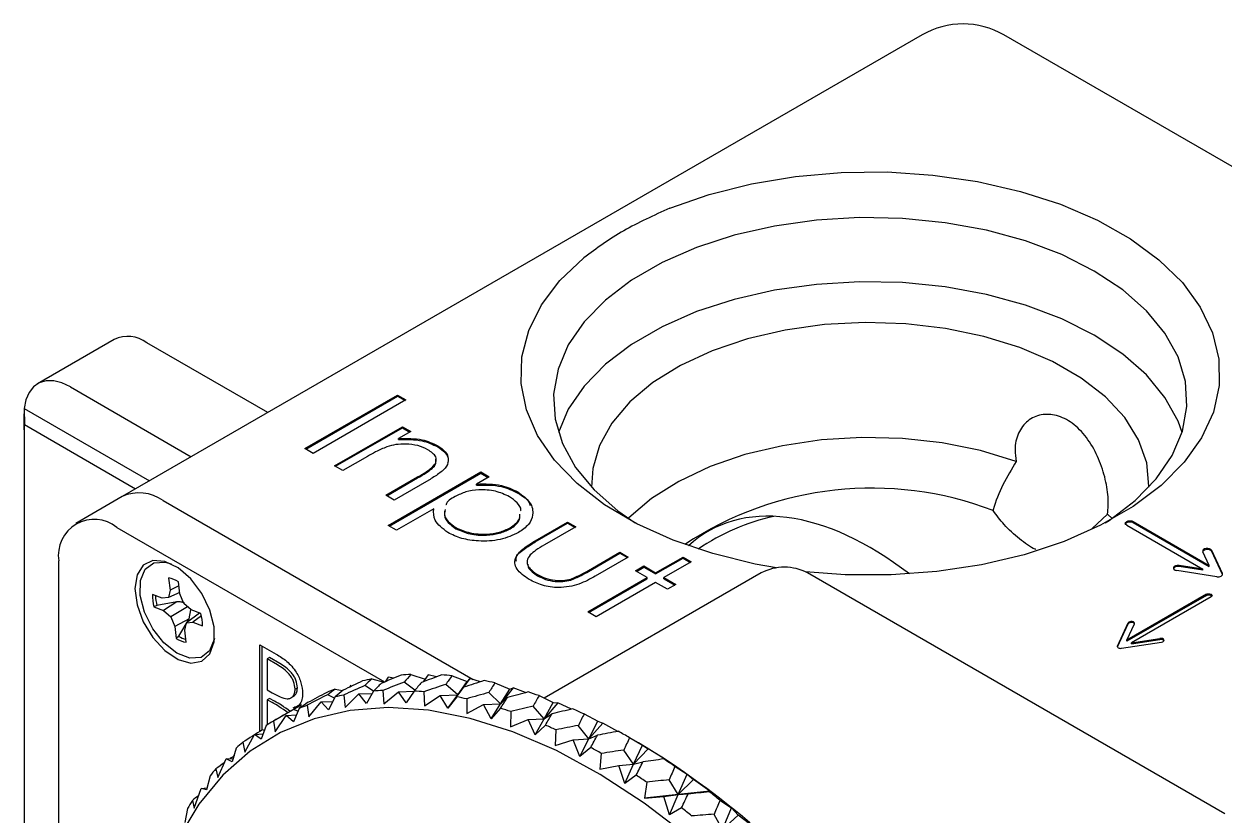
# Model space of a CAD drawing. Header units: inches. Extents: x 2.2 to 21.4, y 0.2 to 16.
# Drawn here: x 14.125 to 15.957, y 14.703 to 15.911 of the extents above; entities that cross this region are included whole.
import ezdxf

# ---------------------------------------------------------------- set-up
doc = ezdxf.new("R2010")
doc.units = ezdxf.units.IN
doc.header["$MEASUREMENT"] = 0

msp = doc.modelspace()

# ---------------------------------------------------------------- linework, layer by layer
at = {"color": 7, "linetype": 'Continuous', "lineweight": 25}
for p, q in [((15.4949, 15.8947), (14.2751, 15.1906)), ((16.5623, 15.3507), (15.6199, 15.8947)), ((14.2629, 15.4301), (14.1462, 15.3628)), ((14.4972, 15.3188), (14.3129, 15.4252)), ((14.1962, 15.3578), (14.3805, 15.2514)), ((14.5538, 15.2637), (14.6952, 15.3453)), ((14.5552, 15.2628), (14.6952, 15.3437)), ((14.7079, 15.338), (14.5665, 15.2563)), ((14.6952, 15.3453), (14.7079, 15.338)), ((14.6952, 15.3437), (14.6952, 15.3453)), ((14.6952, 15.3437), (14.7065, 15.3372)), ((14.1255, 15.2925), (14.1255, 15.317)), ((14.1258, 15.325), (14.3169, 15.2147)), ((14.1258, 15.325), (14.126, 15.3004)), ((14.1255, 15.2925), (14.1255, 14.3959)), ((14.126, 15.3004), (14.2957, 15.2024)), ((14.5991, 15.2375), (14.7025, 15.2971)), ((14.6006, 15.2367), (14.7025, 15.2955)), ((14.7025, 15.2971), (14.7152, 15.2898)), ((14.7025, 15.2955), (14.7025, 15.2971)), ((14.7025, 15.2955), (14.7138, 15.289)), ((14.7152, 15.2898), (14.6965, 15.2791)), ((14.6965, 15.2774), (14.6965, 15.2791)), ((14.5665, 15.2563), (14.5538, 15.2637)), ((14.7563, 15.2665), (14.7563, 15.2682)), ((14.6118, 15.2302), (14.5991, 15.2375)), ((14.6492, 15.2517), (14.6118, 15.2302)), ((14.6771, 15.1925), (14.7257, 15.2205)), ((14.6807, 15.1464), (14.8222, 15.2281)), ((14.6821, 15.1456), (14.8222, 15.2264)), ((14.7477, 15.2334), (14.7477, 15.235)), ((14.8348, 15.2207), (14.8157, 15.2097)), ((14.8222, 15.2281), (14.8348, 15.2207)), ((14.8222, 15.2264), (14.8222, 15.2281)), ((14.8222, 15.2264), (14.8334, 15.2199)), ((14.6785, 15.1917), (14.7257, 15.2189)), ((14.7426, 15.2156), (14.6898, 15.1852)), ((14.8157, 15.2081), (14.8157, 15.2097)), ((14.2751, 15.1906), (14.2044, 15.1497)), ((14.3376, 15.1844), (14.8106, 14.9113)), ((14.6898, 15.1852), (14.6771, 15.1925)), ((14.8784, 15.196), (14.8784, 15.1977)), ((14.7502, 15.1719), (14.6934, 15.1391)), ((14.7502, 15.1703), (14.7502, 15.1719)), ((14.6934, 15.1391), (14.6807, 15.1464)), ((14.9051, 15.1232), (14.9545, 15.1517)), ((14.9051, 15.1215), (14.9545, 15.15)), ((14.9545, 15.1517), (14.9672, 15.1443)), ((14.9545, 15.15), (14.9545, 15.1517)), ((14.9545, 15.15), (14.9658, 15.1435)), ((15.7541, 15.1421), (15.7779, 15.1639)), ((15.7847, 15.1573), (15.7779, 15.1639)), ((15.807, 15.1468), (15.9229, 15.0799)), ((15.8169, 15.1525), (15.9328, 15.0856)), ((15.8169, 15.1509), (15.9328, 15.084)), ((14.2669, 15.1435), (14.6753, 14.9078)), ((14.7842, 15.1416), (14.7842, 15.1432)), ((14.8667, 15.1412), (14.8667, 15.1428)), ((14.9672, 15.1443), (14.9193, 15.1167)), ((14.1785, 14.0615), (14.1785, 15.0925)), ((14.9864, 15.0779), (15.0343, 15.1056)), ((14.9864, 15.0763), (15.0343, 15.104)), ((15.047, 15.0983), (14.9967, 15.0692)), ((15.0343, 15.1056), (15.047, 15.0983)), ((15.0343, 15.104), (15.0343, 15.1056)), ((15.0343, 15.104), (15.0456, 15.0975)), ((15.0887, 15.0742), (15.1304, 15.0983)), ((15.0887, 15.0726), (15.1304, 15.0966)), ((15.1431, 15.091), (15.1014, 15.0669)), ((15.1304, 15.0983), (15.1431, 15.091)), ((15.1304, 15.0966), (15.1304, 15.0983)), ((15.1304, 15.0966), (15.1417, 15.0901)), ((15.9328, 15.0856), (15.9231, 15.1064)), ((15.953, 15.0732), (15.9366, 15.1085)), ((15.953, 15.0715), (15.9366, 15.1068)), ((15.2498, 15.0742), (14.9188, 14.8831)), ((15.0579, 15.0773), (15.0706, 15.0847)), ((15.076, 15.0669), (15.0579, 15.0773)), ((15.0593, 15.0765), (15.0706, 15.083)), ((15.0706, 15.0847), (15.0887, 15.0742)), ((15.0706, 15.083), (15.0706, 15.0847)), ((15.0706, 15.083), (15.0887, 15.0726)), ((15.0887, 15.0726), (15.0887, 15.0742)), ((15.9569, 14.7068), (15.3205, 15.0742)), ((15.9445, 15.0682), (15.8833, 15.0777)), ((15.9229, 15.0799), (15.8869, 15.0855)), ((15.9229, 15.0783), (15.8869, 15.0838)), ((15.9229, 15.0783), (15.9229, 15.0799)), ((15.9328, 15.084), (15.9328, 15.0856)), ((14.3459, 15.0663), (14.3482, 15.048)), ((14.3617, 15.0545), (14.3482, 15.048)), ((14.3633, 15.0421), (14.361, 15.0604)), ((14.9085, 15.0698), (14.9085, 15.0715)), ((14.9591, 15.063), (14.9591, 15.0646)), ((14.9853, 15.0145), (15.076, 15.0669)), ((14.9867, 15.0137), (15.076, 15.0652)), ((15.0887, 15.0596), (14.998, 15.0072)), ((15.076, 15.0652), (15.076, 15.0669)), ((15.1068, 15.0491), (15.0887, 15.0596)), ((15.1014, 15.0669), (15.1195, 15.0564)), ((15.1014, 15.0652), (15.1014, 15.0669)), ((15.1014, 15.0652), (15.1181, 15.0556)), ((15.1195, 15.0564), (15.1068, 15.0491)), ((15.9531, 15.0713), (15.953, 15.0715)), ((14.3359, 15.0354), (14.3212, 15.0412)), ((14.3456, 15.0367), (14.3359, 15.0354)), ((14.3482, 15.048), (14.3456, 15.0367)), ((14.363, 15.0443), (14.3456, 15.0367)), ((14.3693, 15.0274), (14.3633, 15.0421)), ((15.9286, 15.0415), (15.8074, 14.9716)), ((15.9286, 15.0399), (15.8074, 14.9699)), ((15.9357, 15.0374), (15.8145, 14.9675)), ((14.3282, 15.0245), (14.3236, 15.0224)), ((14.3236, 15.0224), (14.3383, 15.0166)), ((14.3585, 15.0302), (14.3282, 15.0245)), ((14.3585, 15.0302), (14.3383, 15.0166)), ((14.375, 15.0226), (14.3494, 15.0072)), ((14.3804, 15.018), (14.3693, 15.0274)), ((14.3772, 15.0039), (14.3798, 15.0179)), ((14.3951, 15.0122), (14.3804, 15.018)), ((14.3383, 15.0166), (14.3494, 15.0072)), ((14.3494, 15.0072), (14.3554, 14.9925)), ((14.3772, 15.0039), (14.3554, 14.9925)), ((14.3616, 14.9774), (14.3772, 15.0039)), ((14.3933, 15.0129), (14.3731, 14.9979)), ((14.396, 15.0086), (14.3828, 14.9992)), ((14.998, 15.0072), (14.9853, 15.0145)), ((14.3554, 14.9925), (14.3577, 14.9742)), ((14.3705, 14.9866), (14.3731, 14.9979)), ((14.3728, 14.9683), (14.3705, 14.9866)), ((14.3731, 14.9979), (14.3828, 14.9992)), ((14.3828, 14.9992), (14.3975, 14.9934)), ((15.793, 14.9626), (15.8093, 14.998)), ((15.793, 14.9611), (15.8093, 14.9963)), ((15.8074, 14.9716), (15.819, 14.9965)), ((14.3616, 14.9774), (14.3577, 14.9742)), ((14.485, 14.9646), (14.5098, 14.9502)), ((14.485, 14.8321), (14.485, 14.9646)), ((15.7991, 14.9591), (15.8603, 14.9686)), ((15.8074, 14.9699), (15.8074, 14.9716)), ((15.8145, 14.9675), (15.8577, 14.9741)), ((15.8145, 14.9658), (15.8577, 14.9725)), ((15.8145, 14.9658), (15.8145, 14.9675)), ((14.4885, 14.8344), (14.4885, 14.9625)), ((14.5, 14.9449), (14.4964, 14.9429)), ((14.5155, 14.936), (14.5, 14.9449)), ((14.4964, 14.9429), (14.4964, 14.8958)), ((14.5119, 14.9339), (14.4964, 14.9429)), ((14.6559, 14.9124), (14.6747, 14.9075)), ((14.681, 14.9151), (14.6762, 14.9081)), ((14.6896, 14.9137), (14.681, 14.9151)), ((14.7155, 14.9192), (14.7373, 14.9122)), ((14.7417, 14.9184), (14.7343, 14.9081)), ((14.7543, 14.9154), (14.7417, 14.9184)), ((14.7782, 14.9171), (14.8015, 14.9084)), ((14.8054, 14.9129), (14.7868, 14.8882)), ((14.7868, 14.8882), (14.8015, 14.9084)), ((14.8015, 14.9084), (14.8054, 14.9129)), ((14.8214, 14.908), (14.8054, 14.9129)), ((14.4964, 14.8958), (14.5041, 14.8914)), ((14.5424, 14.8988), (14.5389, 14.8968)), ((14.6001, 14.8969), (14.6113, 14.8946)), ((14.6153, 14.8687), (14.6358, 14.8895)), ((14.6238, 14.903), (14.6217, 14.8998)), ((14.6358, 14.8895), (14.6563, 14.8901)), ((14.6475, 14.8748), (14.6358, 14.8895)), ((14.6584, 14.8938), (14.6452, 14.9022)), ((14.6585, 14.8939), (14.6475, 14.8748)), ((14.6725, 14.8947), (14.6743, 14.8743)), ((14.6743, 14.8743), (14.6966, 14.8928)), ((14.6966, 14.8928), (14.7202, 14.8935)), ((14.7084, 14.8757), (14.6966, 14.8928)), ((14.7216, 14.8953), (14.7053, 14.9075)), ((14.7205, 14.8939), (14.7084, 14.8757)), ((14.7352, 14.8927), (14.7364, 14.8713)), ((14.7868, 14.8882), (14.7686, 14.904)), ((14.7868, 14.8882), (14.796, 14.8998)), ((14.852, 14.8742), (14.8343, 14.8917)), ((14.8436, 14.9063), (14.8661, 14.8967)), ((14.8715, 14.8988), (14.852, 14.8742)), ((14.852, 14.8742), (14.8661, 14.8967)), ((14.8661, 14.8967), (14.8715, 14.8988)), ((14.8903, 14.8915), (14.8715, 14.8988)), ((14.5, 14.8827), (14.4964, 14.8807)), ((14.4964, 14.8807), (14.4964, 14.8425)), ((14.504, 14.8763), (14.4964, 14.8807)), ((14.5075, 14.8784), (14.5, 14.8827)), ((14.5483, 14.8726), (14.5059, 14.8482)), ((14.5324, 14.8834), (14.5368, 14.8859)), ((14.5573, 14.8723), (14.5599, 14.8544)), ((14.5599, 14.8544), (14.5786, 14.8774)), ((14.5786, 14.8774), (14.5964, 14.8781)), ((14.59, 14.8652), (14.5786, 14.8774)), ((14.5988, 14.883), (14.5887, 14.8883)), ((14.5998, 14.885), (14.59, 14.8652)), ((14.613, 14.8878), (14.6153, 14.8687)), ((14.7364, 14.8713), (14.7603, 14.8873)), ((14.7603, 14.8873), (14.7868, 14.8882)), ((14.772, 14.868), (14.7603, 14.8873)), ((14.772, 14.868), (14.7868, 14.8882)), ((14.7853, 14.8852), (14.772, 14.868)), ((14.8006, 14.882), (14.801, 14.8596)), ((14.801, 14.8596), (14.8264, 14.8732)), ((14.8264, 14.8732), (14.852, 14.8742)), ((14.8378, 14.8516), (14.8264, 14.8732)), ((14.8378, 14.8516), (14.852, 14.8742)), ((14.852, 14.8742), (14.8626, 14.8839)), ((14.9109, 14.8869), (14.9326, 14.8765)), ((14.9189, 14.8517), (14.9326, 14.8765)), ((14.9393, 14.876), (14.9189, 14.8517)), ((14.9326, 14.8765), (14.9393, 14.876)), ((14.9604, 14.8662), (14.9393, 14.876)), ((14.5087, 14.8317), (14.5254, 14.8567)), ((14.5254, 14.8567), (14.5408, 14.8574)), ((14.5364, 14.847), (14.5254, 14.8567)), ((14.5314, 14.8629), (14.5278, 14.8609)), ((14.5391, 14.8697), (14.5356, 14.8677)), ((14.545, 14.8674), (14.5364, 14.847)), ((14.5431, 14.863), (14.5365, 14.8657)), ((14.8522, 14.8678), (14.8378, 14.8516)), ((14.8679, 14.8626), (14.8675, 14.8395)), ((14.9189, 14.8517), (14.9019, 14.8707)), ((14.9189, 14.8517), (14.9308, 14.8594)), ((14.9796, 14.8589), (15.0003, 14.8479)), ((14.4946, 14.8414), (14.4872, 14.8205)), ((14.492, 14.8338), (14.489, 14.8347)), ((14.5058, 14.8481), (14.5087, 14.8317)), ((14.8675, 14.8395), (14.8942, 14.8504)), ((14.8942, 14.8504), (14.9189, 14.8517)), ((14.9051, 14.8269), (14.8942, 14.8504)), ((14.9051, 14.8269), (14.9189, 14.8517)), ((14.9206, 14.8419), (14.9051, 14.8269)), ((14.9365, 14.8347), (14.9352, 14.811)), ((14.9868, 14.8209), (14.9707, 14.8414)), ((14.9868, 14.8209), (15.0003, 14.8479)), ((15.0081, 14.8449), (14.9868, 14.8209)), ((15.0003, 14.8479), (15.0081, 14.8449)), ((15.0312, 14.8324), (15.0081, 14.8449)), ((14.4622, 14.8008), (14.4769, 14.8276)), ((14.4769, 14.8276), (14.49, 14.8284)), ((14.4872, 14.8205), (14.4769, 14.8276)), ((14.9352, 14.811), (14.9631, 14.8193)), ((14.9631, 14.8193), (14.9868, 14.8209)), ((14.9733, 14.794), (14.9631, 14.8193)), ((14.9733, 14.794), (14.9868, 14.8209)), ((14.9868, 14.8209), (14.9999, 14.8265)), ((15.0625, 14.8149), (15.0484, 14.8231)), ((15.0489, 14.8228), (15.0685, 14.8113)), ((14.4492, 14.807), (14.4429, 14.7859)), ((14.4592, 14.8157), (14.4622, 14.8008)), ((14.9898, 14.8077), (14.9733, 14.794)), ((15.0058, 14.7986), (15.0034, 14.7745)), ((15.0551, 14.7822), (15.0401, 14.8038)), ((15.0551, 14.7822), (15.0685, 14.8113)), ((15.0774, 14.8057), (15.0551, 14.7822)), ((15.0685, 14.8113), (15.0774, 14.8057)), ((15.1035, 14.7895), (15.0774, 14.8057)), ((14.4209, 14.7619), (14.4335, 14.7903)), ((14.4335, 14.7903), (14.4445, 14.7912)), ((14.4429, 14.7859), (14.4335, 14.7903)), ((15.0034, 14.7745), (15.0324, 14.7801)), ((15.0324, 14.7801), (15.0551, 14.7822)), ((15.0417, 14.7531), (15.0324, 14.7801)), ((15.0417, 14.7531), (15.0551, 14.7822)), ((15.0551, 14.7822), (15.0693, 14.7857)), ((15.101, 14.7904), (15.1035, 14.7895)), ((14.4091, 14.7647), (14.404, 14.7434)), ((14.4179, 14.7752), (14.4209, 14.7619)), ((15.0592, 14.7655), (15.0417, 14.7531)), ((15.1182, 14.7788), (15.1367, 14.7671)), ((15.1232, 14.736), (15.1367, 14.7671)), ((15.1367, 14.7671), (15.1463, 14.7588)), ((14.385, 14.7154), (14.3956, 14.7452)), ((14.3956, 14.7452), (14.4046, 14.7461)), ((14.404, 14.7434), (14.3956, 14.7452)), ((15.0751, 14.7547), (15.0716, 14.7303)), ((15.1232, 14.736), (15.1093, 14.7585)), ((15.1463, 14.7588), (15.1232, 14.736)), ((15.1715, 14.7413), (15.1463, 14.7588)), ((14.3822, 14.727), (14.385, 14.7154)), ((15.1232, 14.736), (15.0716, 14.7303)), ((15.0716, 14.7303), (15.1014, 14.7332)), ((15.1014, 14.7332), (15.1232, 14.736)), ((15.1097, 14.7049), (15.1014, 14.7332)), ((15.1097, 14.7049), (15.1232, 14.736)), ((15.1715, 14.7413), (15.1232, 14.736)), ((15.1232, 14.736), (15.1383, 14.7372)), ((15.1699, 14.7407), (15.1715, 14.7413)), ((15.1868, 14.7273), (15.2041, 14.7155)), ((14.3748, 14.7149), (14.3707, 14.6936)), ((15.128, 14.7158), (15.1097, 14.7049)), ((15.1904, 14.6825), (15.2041, 14.7155)), ((15.2041, 14.7155), (15.2144, 14.7047)), ((15.1904, 14.6825), (15.1778, 14.7058)), ((15.2144, 14.7047), (15.1904, 14.6825)), ((15.2384, 14.686), (15.2144, 14.7047))]:
    msp.add_line(p, q, dxfattribs=at)
at = {"color": 7, "linetype": 'Continuous', "lineweight": 25, "flags": 128}
for points in [[(15.1102, 15.6304), (15.1703, 15.6514), (15.2346, 15.6677), (15.3021, 15.6789), (15.3715, 15.6849), (15.4418, 15.6857), (15.5116, 15.681), (15.5797, 15.6711), (15.645, 15.6562), (15.7063, 15.6364), (15.7626, 15.6121), (15.8128, 15.5837), (15.8562, 15.5518), (15.8919, 15.5169), (15.9193, 15.4796), (15.938, 15.4405), (15.9477, 15.4003), (15.9481, 15.3598), (15.9393, 15.3195), (15.9213, 15.2803), (15.8946, 15.2428), (15.8596, 15.2077), (15.8169, 15.1755), (15.7672, 15.1468), (15.7115, 15.1221), (15.6506, 15.1019), (15.5856, 15.0865), (15.5177, 15.0762), (15.448, 15.0711), (15.3777, 15.0713), (15.3174, 15.0758)], [(15.7575, 15.5346), (15.7079, 15.5597), (15.6527, 15.5805), (15.5932, 15.5969), (15.5303, 15.6084), (15.4653, 15.6149), (15.3995, 15.6162), (15.3339, 15.6123), (15.2698, 15.6033), (15.2085, 15.5893), (15.151, 15.5706), (15.0985, 15.5476), (15.0518, 15.5207), (15.012, 15.4904), (14.9797, 15.4572), (14.9555, 15.4218), (14.9399, 15.3848), (14.9331, 15.347), (14.9354, 15.3089), (14.9466, 15.2714), (14.9665, 15.2351), (14.9948, 15.2008), (15.031, 15.1689), (15.0575, 15.1505)], [(15.2731, 15.0818), (15.2404, 15.0877), (15.1758, 15.1035), (15.1153, 15.1241), (15.06, 15.1492), (15.0109, 15.1782), (14.9689, 15.2107), (14.9346, 15.246), (14.9086, 15.2837), (14.8915, 15.3231), (14.8835, 15.3633), (14.8847, 15.4039), (14.8951, 15.444), (14.9146, 15.483), (14.9428, 15.5201), (14.9793, 15.5548)], [(15.7744, 15.1505), (15.7801, 15.1542), (15.8199, 15.1845), (15.8522, 15.2177), (15.8764, 15.2531), (15.892, 15.2901), (15.8988, 15.3279), (15.8965, 15.366), (15.8853, 15.4035), (15.8654, 15.4397), (15.837, 15.4741), (15.8009, 15.506), (15.7575, 15.5346)], [(15.8915, 15.2884), (15.8853, 15.3055), (15.8654, 15.3418), (15.837, 15.3761), (15.8009, 15.408), (15.7575, 15.4367), (15.7079, 15.4617), (15.6527, 15.4825), (15.5932, 15.4989), (15.5303, 15.5104), (15.4653, 15.5169), (15.3995, 15.5182), (15.3339, 15.5143), (15.2698, 15.5053), (15.2085, 15.4913), (15.151, 15.4727), (15.0985, 15.4497), (15.0518, 15.4227), (15.012, 15.3924), (14.9797, 15.3592), (14.9555, 15.3238), (14.9404, 15.2884)], [(15.8408, 15.2047), (15.8409, 15.2065), (15.8375, 15.2422), (15.8251, 15.2773), (15.804, 15.311), (15.7746, 15.3426), (15.7376, 15.3713), (15.6937, 15.3966), (15.6439, 15.418), (15.5893, 15.435), (15.5309, 15.4471), (15.4701, 15.4543), (15.4082, 15.4563), (15.3464, 15.453), (15.2861, 15.4446), (15.2286, 15.4312), (15.175, 15.4131), (15.1266, 15.3907), (15.0844, 15.3644), (15.0492, 15.3349), (15.0218, 15.3028), (15.0029, 15.2687), (14.9927, 15.2333), (14.9911, 15.2047)], [(14.1962, 15.3578), (14.1833, 15.3639), (14.1708, 15.367), (14.1591, 15.3671), (14.1488, 15.3641), (14.14, 15.3582), (14.1331, 15.3494), (14.1283, 15.3382), (14.1258, 15.325)], [(15.6386, 15.2443), (15.5839, 15.2607), (15.5255, 15.2724), (15.4649, 15.279), (15.4032, 15.2806), (15.3418, 15.2769), (15.2819, 15.2682), (15.2249, 15.2545), (15.1719, 15.2362), (15.1241, 15.2137), (15.0824, 15.1874), (15.0478, 15.1579), (15.0464, 15.1565)], [(15.807, 15.1468), (15.8055, 15.1481), (15.8049, 15.1497), (15.8055, 15.1512), (15.807, 15.1525), (15.8092, 15.1534), (15.8119, 15.1537), (15.8146, 15.1534), (15.8169, 15.1525)], [(15.8051, 15.1489), (15.8055, 15.1496), (15.807, 15.1509), (15.8092, 15.1518), (15.8119, 15.1521), (15.8146, 15.1518), (15.8169, 15.1509)], [(15.9366, 15.1085), (15.9354, 15.1099), (15.9334, 15.1109), (15.9308, 15.1114), (15.9281, 15.1113), (15.9256, 15.1106), (15.9238, 15.1094), (15.9229, 15.108), (15.9231, 15.1064)], [(15.9366, 15.1068), (15.9354, 15.1083), (15.9334, 15.1093), (15.9308, 15.1098), (15.9281, 15.1097), (15.9256, 15.109), (15.9238, 15.1078), (15.923, 15.1066)], [(14.2945, 15.0501), (14.2978, 15.0254), (14.3073, 14.9995), (14.322, 14.9754), (14.3404, 14.9555), (14.3603, 14.9421), (14.3797, 14.9365), (14.3965, 14.9395), (14.4088, 14.9507), (14.4153, 14.9688), (14.4153, 14.9919), (14.4088, 15.0175), (14.3965, 15.0428), (14.3797, 15.0652), (14.3603, 15.082), (14.3404, 15.0916), (14.322, 15.0929), (14.3073, 15.0858), (14.2978, 15.071), (14.2945, 15.0501)], [(14.3028, 15.0395), (14.3031, 15.0623), (14.3102, 15.0796), (14.3232, 15.0895), (14.3406, 15.0906), (14.3501, 15.0879)], [(15.8869, 15.0855), (15.8842, 15.0856), (15.8816, 15.0851), (15.8795, 15.084), (15.8783, 15.0826), (15.8782, 15.081), (15.879, 15.0796), (15.8808, 15.0784), (15.8833, 15.0777)], [(15.8869, 15.0838), (15.8842, 15.0839), (15.8816, 15.0834), (15.8795, 15.0824), (15.8783, 15.081), (15.8782, 15.0808)], [(15.9445, 15.0682), (15.9463, 15.0681), (15.9481, 15.0682), (15.9498, 15.0686), (15.9512, 15.0693), (15.9523, 15.0701), (15.953, 15.0711), (15.9533, 15.0721), (15.953, 15.0732)], [(14.4159, 14.974), (14.4156, 14.9723), (14.4085, 14.955), (14.3955, 14.9451), (14.3781, 14.944), (14.3585, 14.9517), (14.3389, 14.9673), (14.3219, 14.9889), (14.3093, 15.014), (14.3028, 15.0395)], [(15.9286, 15.0415), (15.9302, 15.0421), (15.9321, 15.0423), (15.934, 15.0421), (15.9357, 15.0415), (15.9368, 15.0406), (15.9371, 15.0395), (15.9368, 15.0384), (15.9357, 15.0374)], [(15.9286, 15.0399), (15.9302, 15.0405), (15.9321, 15.0407), (15.934, 15.0405), (15.9357, 15.0399), (15.9368, 15.0389), (15.9369, 15.0386)], [(15.819, 14.9965), (15.8191, 14.9976), (15.8185, 14.9987), (15.8172, 14.9995), (15.8155, 15), (15.8135, 15.0001), (15.8117, 14.9997), (15.8102, 14.999), (15.8093, 14.998)], [(15.819, 14.9964), (15.8185, 14.997), (15.8172, 14.9979), (15.8155, 14.9984), (15.8135, 14.9984), (15.8117, 14.9981), (15.8102, 14.9973), (15.8093, 14.9963)], [(15.8603, 14.9686), (15.862, 14.9691), (15.8633, 14.9699), (15.8639, 14.971), (15.8638, 14.9721), (15.8629, 14.9731), (15.8615, 14.9739), (15.8596, 14.9742), (15.8577, 14.9741)], [(15.793, 14.9626), (15.7928, 14.9619), (15.793, 14.9612), (15.7935, 14.9605), (15.7942, 14.9599), (15.7953, 14.9594), (15.7965, 14.9591), (15.7978, 14.959), (15.7991, 14.9591)], [(15.1372, 14.6723), (15.0712, 14.723), (15.0043, 14.7667), (14.9374, 14.803), (14.871, 14.8316), (14.8057, 14.8522), (14.7421, 14.8645), (14.6809, 14.8686), (14.6226, 14.8643), (14.5677, 14.8516), (14.5168, 14.8308), (14.4703, 14.802), (14.4287, 14.7655), (14.3923, 14.7215), (14.3615, 14.6706)]]:
    msp.add_lwpolyline(points, dxfattribs=at)
at = {"color": 7, "linetype": 'Continuous', "lineweight": 25}
for centre, radius, start, end in [((15.5574, 15.7865), 0.125, 60.0027, 119.9973), ((14.2838, 15.3864), 0.0485, 53.1563, 115.5333), ((14.2128, 15.3171), 0.0873, 174.8344, 180.067), ((14.1845, 15.2927), 0.059, 172.4789, 180.1414), ((15.4183, 14.6876), 0.5159, 68.9888, 123.5713), ((14.301, 15.1333), 0.0629, 54.3824, 114.3071), ((14.2324, 15.1012), 0.0546, 50.7967, 189.214), ((15.3378, 14.8437), 0.324, 102.2415, 124.6251), ((15.2851, 15.0059), 0.0769, 62.6097, 117.3903), ((14.3394, 15.0275), 0.0394, 56.7271, 80.4773), ((14.3841, 15.0397), 0.0629, 178.665, 196.0055), ((14.3891, 15.0417), 0.0633, 182.1155, 195.7156), ((14.3346, 14.9949), 0.0629, 358.665, 16.0055), ((14.3793, 15.0071), 0.0394, 236.7271, 260.4773), ((14.3841, 15.0126), 0.0418, 237.5111, 253.6063), ((15.8591, 14.9667), 0.006, 39.8131, 104.309), ((14.7255, 14.5513), 0.3678, 100.9103, 103.1707), ((14.7314, 14.5051), 0.4144, 92.2075, 94.2949), ((14.7302, 14.4385), 0.4811, 84.2747, 86.1645), ((14.7173, 14.3531), 0.5675, 77.145, 78.8379), ((14.7181, 14.577), 0.3409, 110.2372, 112.6146), ((14.689, 14.4806), 0.4144, 92.2805, 94.2268), ((14.6878, 14.414), 0.481, 84.3408, 86.1028), ((14.6895, 14.252), 0.6724, 70.7742, 72.286), ((14.6756, 14.5525), 0.3409, 110.3203, 112.537), ((14.6831, 14.5268), 0.3678, 100.9894, 103.0969), ((14.6749, 14.3286), 0.5674, 77.2042, 78.7826), ((14.6471, 14.2275), 0.6723, 70.8271, 72.2366), ((14.6452, 14.1394), 0.7934, 65.0773, 66.4311), ((14.6726, 14.5593), 0.3335, 120.0034, 122.2528), ((14.6028, 14.115), 0.7933, 65.1246, 66.3869), ((14.5849, 14.0205), 0.9268, 59.9556, 61.1763), ((14.6798, 14.5498), 0.3454, 129.6861, 131.8836), ((14.5425, 13.9961), 0.9267, 59.9983, 61.1364), ((14.4243, 13.7479), 1.2433, 38.6279, 59.1154), ((14.5106, 13.901), 1.0675, 55.3121, 56.423), ((14.7024, 14.528), 0.3768, 139.0163, 141.0899), ((14.4682, 13.8765), 1.0675, 55.351, 56.3867), ((14.7442, 14.4984), 0.4281, 147.7242, 149.6288), ((14.4265, 13.7865), 1.2096, 51.0582, 52.0802), ((14.3841, 13.762), 1.2096, 51.0939, 52.0468)]:
    msp.add_arc(centre, radius, start, end, dxfattribs=at)
for centre, major_axis, ratio, start_param, end_param in [((15.4159, 14.7087), (-0.2475, 0.4287), 0.577335, 5.326355, 6.412173), ((16.6519, 14.9323), (2.768, 0.6715), 0.218402, 2.329159, 2.34486), ((16.7215, 14.9725), (2.1654, 0.2557), 0.253784, 2.805441, 2.822298), ((16.6519, 14.9323), (2.7531, 0.6088), 0.196403, 2.314277, 2.329978), ((16.7215, 14.9725), (2.0972, 0.2807), 0.302923, 2.802515, 2.819372), ((16.6519, 14.9323), (2.7329, 0.5501), 0.172626, 2.298871, 2.314572), ((16.7215, 14.9725), (2.0271, 0.3197), 0.353129, 2.792239, 2.809096), ((16.6519, 14.9323), (2.7076, 0.4956), 0.147067, 2.283047, 2.298748), ((16.6519, 14.9323), (2.7775, 0.738), 0.238614, 2.343432, 2.359134), ((16.7215, 14.9725), (2.2315, 0.2424), 0.206367, 2.802884, 2.81974), ((13.4033, 13.057), (1.3978, 1.9288), 0.108757, 0.395915, 0.41241), ((13.3336, 13.0168), (2.1666, 1.9577), 0.276937, 0.697935, 0.715642), ((13.4033, 13.057), (1.4385, 1.9716), 0.068274, 0.408245, 0.42474), ((13.3336, 13.0168), (2.2284, 1.9122), 0.291222, 0.685907, 0.703614), ((13.4033, 13.057), (1.4832, 2.0082), 0.029966, 0.422102, 0.438597), ((13.3336, 13.0168), (2.2892, 1.8607), 0.30358, 0.674574, 0.692281), ((13.4033, 13.057), (1.5312, 2.0385), 0.00623, 5.829657, 5.846152), ((13.3336, 13.0168), (2.3485, 1.8037), 0.313966, 0.66389, 0.681597), ((16.7215, 14.9725), (1.955, 0.3762), 0.403213, 2.77218, 2.789036), ((16.6519, 14.9323), (2.6773, 0.4456), 0.119709, 2.266935, 2.282636), ((16.7215, 14.9725), (2.2953, 0.2389), 0.161, 2.796241, 2.813097), ((13.4033, 13.057), (1.3618, 1.8797), 0.151455, 0.385686, 0.402181), ((13.3336, 13.0168), (2.1042, 1.997), 0.260769, 0.710679, 0.728386), ((13.4033, 13.057), (1.5822, 2.0626), 0.040387, 5.814012, 5.830508), ((16.7215, 14.9725), (1.8805, 0.454), 0.451153, 2.739384, 2.75624), ((13.3336, 13.0168), (2.0416, 2.0299), 0.242758, 0.724133, 0.74184), ((13.3336, 13.0168), (2.4058, 1.7414), 0.322335, 0.653779, 0.671486), ((13.4033, 13.057), (1.6357, 2.0804), 0.072574, 5.797949, 5.814445), ((16.6519, 14.9323), (2.6422, 0.4003), 0.09052, 2.25069, 2.266392), ((16.7215, 14.9725), (1.8021, 0.5568), 0.493763, 2.690896, 2.707752), ((13.3336, 13.0168), (1.9792, 2.0564), 0.222934, 0.738266, 0.755973), ((13.3336, 13.0168), (2.4607, 1.6745), 0.328647, 0.644144, 0.661852), ((13.4033, 13.057), (1.6913, 2.0919), 0.102854, 5.781711, 5.798206), ((16.6519, 14.9323), (2.6026, 0.36), 0.059456, 2.234498, 2.250199), ((16.7215, 14.9725), (1.7183, 0.6859), 0.526595, 2.6253, 2.642156), ((13.3336, 13.0168), (2.5126, 1.6035), 0.332868, 0.634866, 0.652573), ((13.3336, 13.0168), (1.9173, 2.0762), 0.201321, 0.762741, 0.77073), ((13.3336, 13.0168), (1.9173, 2.0762), 0.201321, 0.753022, 0.757229), ((13.4033, 13.057), (1.7488, 2.0969), 0.131279, 5.765501, 5.781996), ((16.6519, 14.9323), (2.5587, 0.3247), 0.02646, 2.218576, 2.234277), ((16.7215, 14.9725), (1.6286, 0.8361), 0.544679, 2.545368, 2.562224), ((13.3336, 13.0168), (2.5611, 1.529), 0.334975, 0.625808, 0.643515), ((13.3336, 13.0168), (1.8561, 2.0895), 0.17793, 0.779906, 0.786031), ((13.4033, 13.057), (1.8079, 2.0954), 0.157888, 5.749491, 5.765986), ((16.6519, 14.9323), (2.5106, 0.2949), 0.008534, 4.064296, 4.079997), ((16.7215, 14.9725), (1.5368, 0.9951), 0.544503, 2.459737, 2.476593), ((13.3336, 13.0168), (2.6056, 1.4518), 0.334955, 0.616823, 0.63453)]:
    msp.add_ellipse(centre, major_axis=major_axis, ratio=ratio, start_param=start_param, end_param=end_param, dxfattribs=at)
for points, knots in [([(15.1102, 15.6304), (15.0859, 15.6194), (15.0367, 15.5973), (14.9986, 15.5691), (14.9793, 15.5548)], [0, 0, 0, 0, 0.492576, 1, 1, 1, 1]), ([(15.7779, 15.1639), (15.7785, 15.1723), (15.7798, 15.1891), (15.7743, 15.2207), (15.7633, 15.2527), (15.7463, 15.2818), (15.7245, 15.3039), (15.7001, 15.3159), (15.676, 15.3169), (15.655, 15.3073), (15.6406, 15.2883), (15.6356, 15.2657), (15.6378, 15.2502), (15.6386, 15.2443)], [0, 0, 0, 0, 0.092628, 0.185234, 0.27871, 0.374506, 0.470286, 0.563792, 0.656306, 0.750501, 0.846611, 0.94187, 1, 1, 1, 1]), ([(14.6965, 15.2791), (14.7091, 15.2793), (14.7315, 15.2798), (14.7487, 15.2717), (14.7563, 15.2682)], [0, 0, 0, 0, 0.559141, 1, 1, 1, 1]), ([(14.6965, 15.2774), (14.7091, 15.2777), (14.7315, 15.2782), (14.7487, 15.2701), (14.7563, 15.2665)], [0, 0, 0, 0, 0.559141, 1, 1, 1, 1]), ([(14.6789, 15.2666), (14.673, 15.264), (14.6626, 15.2595), (14.6533, 15.2541), (14.6492, 15.2517)], [0, 0, 0, 0, 0.559658, 1, 1, 1, 1]), ([(14.7414, 15.2621), (14.7365, 15.2644), (14.7266, 15.2691), (14.7088, 15.2709), (14.6924, 15.2703), (14.6834, 15.2679), (14.6789, 15.2666)], [0, 0, 0, 0, 0.279553, 0.559373, 0.779703, 1, 1, 1, 1]), ([(14.7477, 15.235), (14.75, 15.2375), (14.7546, 15.2424), (14.7544, 15.253), (14.7463, 15.2586), (14.7414, 15.2621)], [0, 0, 0, 0, 0.281192, 0.561331, 1, 1, 1, 1]), ([(14.7563, 15.2682), (14.7606, 15.2653), (14.769, 15.2594), (14.7737, 15.2481), (14.7708, 15.236), (14.7585, 15.2252), (14.7479, 15.2188), (14.7426, 15.2156)], [0, 0, 0, 0, 0.186605, 0.37306, 0.559364, 0.77925, 1, 1, 1, 1]), ([(14.7563, 15.2665), (14.7605, 15.2636), (14.7687, 15.2578), (14.7735, 15.2487), (14.7719, 15.2436), (14.7714, 15.2422)], [0, 0, 0, 0, 0.419845, 0.839351, 1, 1, 1, 1]), ([(14.7477, 15.2334), (14.7502, 15.2359), (14.7545, 15.2403), (14.7536, 15.2454), (14.7533, 15.2476)], [0, 0, 0, 0, 0.561459, 1, 1, 1, 1]), ([(15.6386, 15.2443), (15.6315, 15.2326), (15.617, 15.2088), (15.607, 15.183), (15.6034, 15.1696), (15.6033, 15.1692)], [0, 0, 0, 0, 0.486431, 0.984456, 1, 1, 1, 1]), ([(14.7257, 15.2205), (14.7302, 15.2231), (14.7381, 15.2276), (14.7448, 15.2327), (14.7477, 15.235)], [0, 0, 0, 0, 0.560255, 1, 1, 1, 1]), ([(14.7257, 15.2189), (14.7302, 15.2214), (14.7381, 15.226), (14.7448, 15.2311), (14.7477, 15.2334)], [0, 0, 0, 0, 0.560255, 1, 1, 1, 1]), ([(14.8656, 15.1904), (14.8588, 15.1936), (14.8453, 15.1999), (14.8205, 15.2015), (14.7986, 15.1984), (14.7882, 15.1933), (14.7829, 15.1908)], [0, 0, 0, 0, 0.279747, 0.559315, 0.779515, 1, 1, 1, 1]), ([(14.8157, 15.2097), (14.8289, 15.2099), (14.8526, 15.2103), (14.8705, 15.2015), (14.8784, 15.1977)], [0, 0, 0, 0, 0.558418, 1, 1, 1, 1]), ([(14.8157, 15.2081), (14.8289, 15.2083), (14.8526, 15.2086), (14.8705, 15.1999), (14.8784, 15.196)], [0, 0, 0, 0, 0.558418, 1, 1, 1, 1]), ([(14.7829, 15.1908), (14.7765, 15.187), (14.7698, 15.1831), (14.769, 15.178), (14.7689, 15.1778)], [0, 0, 0, 0, 0.957256, 1, 1, 1, 1]), ([(14.8828, 15.1689), (14.8829, 15.1692), (14.8838, 15.1734), (14.878, 15.1815), (14.8698, 15.1874), (14.8656, 15.1904)], [0, 0, 0, 0, 0.041933, 0.520885, 1, 1, 1, 1]), ([(14.8784, 15.1977), (14.8854, 15.1926), (14.8995, 15.1824), (14.9028, 15.1639), (14.8965, 15.1474), (14.8852, 15.1395), (14.8796, 15.1356)], [0, 0, 0, 0, 0.279627, 0.559432, 0.779703, 1, 1, 1, 1]), ([(14.8784, 15.196), (14.8864, 15.1911), (14.8957, 15.1854), (14.8971, 15.1779), (14.8973, 15.1769)], [0, 0, 0, 0, 0.860787, 1, 1, 1, 1]), ([(14.7718, 15.1357), (14.7639, 15.1417), (14.7496, 15.1525), (14.75, 15.166), (14.7502, 15.1719)], [0, 0, 0, 0, 0.558466, 1, 1, 1, 1]), ([(14.7677, 15.1706), (14.767, 15.1683), (14.7652, 15.1622), (14.7716, 15.1522), (14.78, 15.1462), (14.7842, 15.1432)], [0, 0, 0, 0, 0.227898, 0.613979, 1, 1, 1, 1]), ([(14.7677, 15.169), (14.767, 15.1667), (14.7652, 15.1605), (14.7716, 15.1506), (14.78, 15.1446), (14.7842, 15.1416)], [0, 0, 0, 0, 0.227898, 0.613979, 1, 1, 1, 1]), ([(15.6683, 15.11), (15.6679, 15.1101), (15.6605, 15.1128), (15.6432, 15.1258), (15.6207, 15.1458), (15.6087, 15.1619), (15.6033, 15.1692)], [0, 0, 0, 0, 0.017626, 0.366243, 0.7118, 1, 1, 1, 1]), ([(14.8667, 15.1428), (14.8723, 15.1468), (14.8811, 15.153), (14.8816, 15.1609), (14.8818, 15.1638)], [0, 0, 0, 0, 0.631929, 1, 1, 1, 1]), ([(14.8667, 15.1412), (14.8723, 15.1451), (14.8811, 15.1514), (14.8816, 15.1593), (14.8818, 15.1622)], [0, 0, 0, 0, 0.631929, 1, 1, 1, 1]), ([(14.8796, 15.1356), (14.8707, 15.1315), (14.8529, 15.1234), (14.8207, 15.1219), (14.7922, 15.1258), (14.7786, 15.1324), (14.7718, 15.1357)], [0, 0, 0, 0, 0.2795398, 0.5592729, 0.7795593, 1, 1, 1, 1]), ([(14.7842, 15.1432), (14.791, 15.1402), (14.8046, 15.134), (14.8292, 15.1325), (14.8509, 15.1356), (14.8614, 15.1404), (14.8667, 15.1428)], [0, 0, 0, 0, 0.279628, 0.559247, 0.779775, 1, 1, 1, 1]), ([(14.7842, 15.1416), (14.791, 15.1385), (14.8046, 15.1324), (14.8292, 15.1309), (14.8509, 15.1339), (14.8614, 15.1388), (14.8667, 15.1412)], [0, 0, 0, 0, 0.279628, 0.559247, 0.779775, 1, 1, 1, 1]), ([(14.8957, 15.0642), (14.8884, 15.0691), (14.874, 15.0789), (14.8728, 15.098), (14.8872, 15.1123), (14.8992, 15.1195), (14.9051, 15.1232)], [0, 0, 0, 0, 0.2800534, 0.5579589, 0.7783884, 1, 1, 1, 1]), ([(14.8764, 15.0916), (14.8761, 15.0935), (14.8749, 15.1003), (14.8879, 15.1107), (14.8994, 15.1179), (14.9051, 15.1215)], [0, 0, 0, 0, 0.153574, 0.575655, 1, 1, 1, 1]), ([(14.9193, 15.1167), (14.9147, 15.114), (14.9066, 15.1094), (14.9, 15.1039), (14.8971, 15.1016)], [0, 0, 0, 0, 0.560377, 1, 1, 1, 1]), ([(14.8971, 15.1016), (14.8952, 15.0986), (14.8914, 15.0928), (14.8945, 15.0815), (14.9032, 15.0753), (14.9085, 15.0715)], [0, 0, 0, 0, 0.2801167, 0.5605444, 1, 1, 1, 1]), ([(14.8937, 15.0873), (14.894, 15.0855), (14.8949, 15.0788), (14.9028, 15.0736), (14.9085, 15.0698)], [0, 0, 0, 0, 0.273671, 1, 1, 1, 1]), ([(14.9591, 15.0646), (14.9645, 15.0669), (14.9742, 15.0709), (14.9826, 15.0758), (14.9864, 15.0779)], [0, 0, 0, 0, 0.559371, 1, 1, 1, 1]), ([(14.9591, 15.063), (14.9645, 15.0652), (14.9742, 15.0692), (14.9826, 15.0741), (14.9864, 15.0763)], [0, 0, 0, 0, 0.559371, 1, 1, 1, 1]), ([(14.9967, 15.0692), (14.9888, 15.0648), (14.9733, 15.0561), (14.9431, 15.0502), (14.915, 15.0544), (14.9021, 15.0609), (14.8957, 15.0642)], [0, 0, 0, 0, 0.281501, 0.559646, 0.779298, 1, 1, 1, 1]), ([(14.9085, 15.0715), (14.9124, 15.0695), (14.9201, 15.0655), (14.934, 15.0626), (14.9475, 15.0622), (14.9552, 15.0638), (14.9591, 15.0646)], [0, 0, 0, 0, 0.28027, 0.560007, 0.780074, 1, 1, 1, 1]), ([(14.9085, 15.0698), (14.9124, 15.0678), (14.9201, 15.0638), (14.934, 15.061), (14.9475, 15.0605), (14.9552, 15.0622), (14.9591, 15.063)], [0, 0, 0, 0, 0.28027, 0.560007, 0.780074, 1, 1, 1, 1]), ([(14.3701, 15.0286), (14.3685, 15.0289), (14.3647, 15.0298), (14.3608, 15.0301), (14.3585, 15.0302)], [0, 0, 0, 0, 0.418756, 1, 1, 1, 1]), ([(14.5098, 14.9502), (14.5153, 14.947), (14.5262, 14.9404), (14.5405, 14.9246), (14.5489, 14.9061), (14.5498, 14.8957), (14.5503, 14.8905)], [0, 0, 0, 0, 0.281352, 0.559956, 0.779911, 1, 1, 1, 1]), ([(14.5389, 14.8968), (14.5385, 14.9006), (14.5379, 14.9064), (14.5339, 14.9143), (14.5263, 14.925), (14.5183, 14.93), (14.5119, 14.9339)], [0, 0, 0, 0, 0.24928, 0.374911, 0.500593, 1, 1, 1, 1]), ([(14.5424, 14.8988), (14.542, 14.9027), (14.5415, 14.9084), (14.5375, 14.9164), (14.5298, 14.927), (14.5219, 14.932), (14.5155, 14.936)], [0, 0, 0, 0, 0.24928, 0.374911, 0.500593, 1, 1, 1, 1]), ([(14.5041, 14.8914), (14.5121, 14.8867), (14.5221, 14.881), (14.532, 14.8828), (14.5358, 14.8857), (14.5384, 14.8903), (14.5387, 14.8946), (14.5389, 14.8968)], [0, 0, 0, 0, 0.498645, 0.624081, 0.749445, 0.874743, 1, 1, 1, 1]), ([(14.5503, 14.8905), (14.5501, 14.8871), (14.5496, 14.8804), (14.5455, 14.871), (14.5393, 14.869), (14.5356, 14.8677)], [0, 0, 0, 0, 0.280873, 0.561519, 1, 1, 1, 1]), ([(14.5363, 14.8859), (14.5373, 14.8865), (14.5396, 14.888), (14.5419, 14.8924), (14.5422, 14.8967), (14.5424, 14.8988)], [0, 0, 0, 0, 0.272994, 0.636556, 1, 1, 1, 1]), ([(14.5278, 14.8609), (14.5234, 14.864), (14.5155, 14.8697), (14.5075, 14.8743), (14.504, 14.8763)], [0, 0, 0, 0, 0.559734, 1, 1, 1, 1]), ([(14.5314, 14.8629), (14.5269, 14.8661), (14.519, 14.8718), (14.5111, 14.8764), (14.5075, 14.8784)], [0, 0, 0, 0, 0.559734, 1, 1, 1, 1])]:
    msp.add_open_spline(points, degree=3, knots=knots, dxfattribs=at)

doc.saveas('drawing.dxf')
